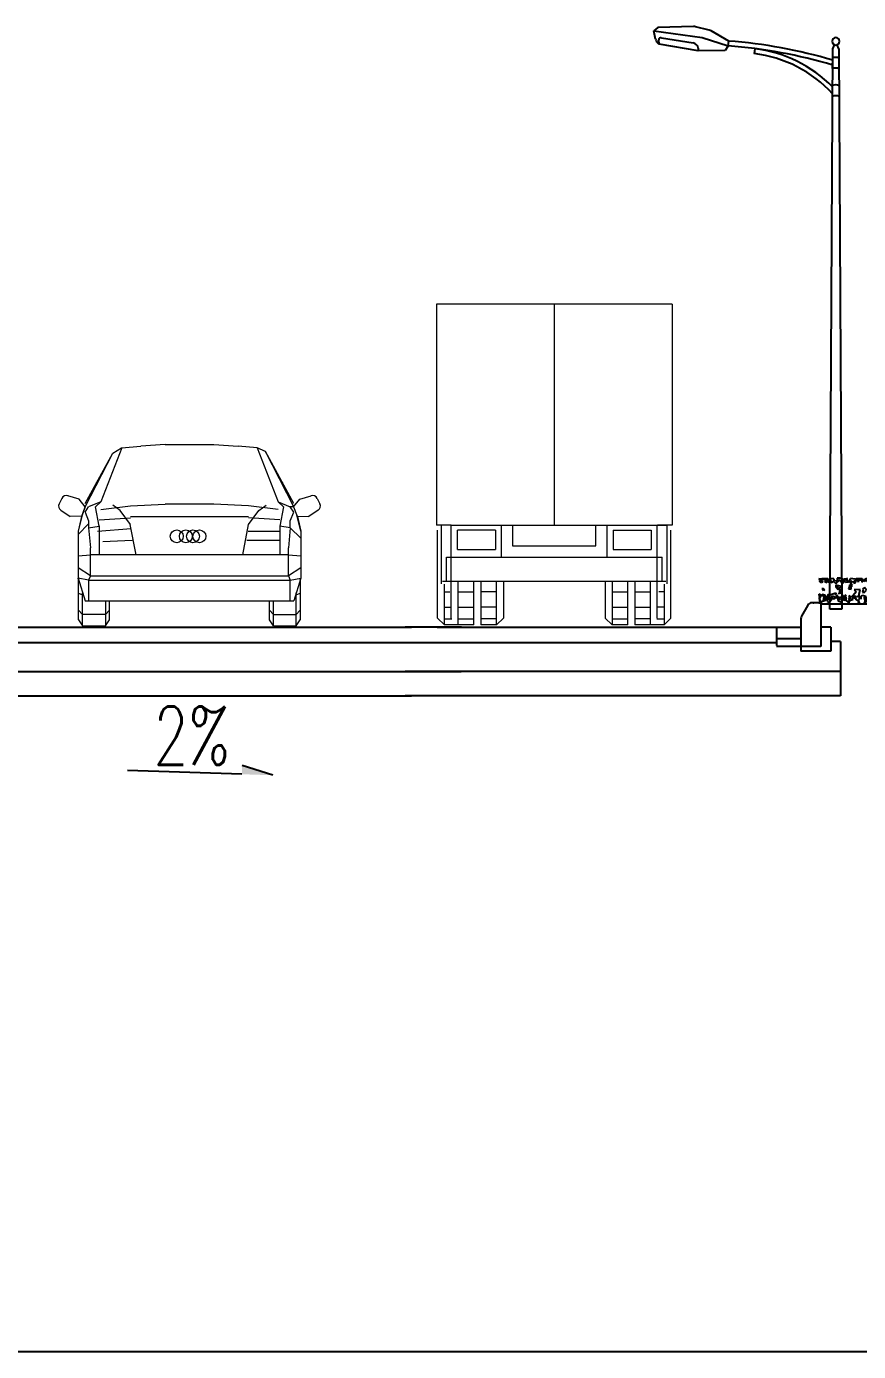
# Model space of a CAD drawing. Extents: x 941299 to 942979, y 2579300 to 2579597.
# Drawn here: x 942389.2 to 942432.1, y 2579463.1 to 2579531.5 of the extents above; entities that cross this region are included whole.
import ezdxf

# ---------------------------------------------------------------- set-up
doc = ezdxf.new("R2010")
doc.units = 0
doc.layers.get('0').update_dxf_attribs({"linetype": 'CONTINUOUS'})
for name, color, linetype in [('fz', 7, 'CONTINUOUS'), ('尺寸标注', 2, 'CONTINUOUS'), ('文字', 7, 'CONTINUOUS'), ('灯杆', 4, 'CONTINUOUS')]:
    doc.layers.add(name, color=color, linetype=linetype)
doc.layers.add('车人', color=7, linetype='CONTINUOUS', lineweight=9)
doc.styles.get("Standard").update_dxf_attribs({"font": 'simplex1.shx', "width": 0.7, "bigfont": 'hztxt.shx'})

# ---------------------------------------------------------------- blocks, each defined once
blk = doc.blocks.new('carb')
at = {"layer": '车人', "color": 143}
for p, q in [((-1.517, 4.136), (-1.517, 1.286)), ((1.518, 4.136), (-1.517, 4.136)), ((1.518, 4.136), (1.518, 1.286)), ((-1.328, 1.286), (-1.517, 1.286)), ((-1.504, 0.087), (-1.504, 1.22)), ((-1.454, 0.528), (-1.454, 1.286)), ((-1.33, 0.087), (-1.33, 1.286)), ((-0.758, 1.223), (-1.248, 1.223)), ((-1.248, 0.971), (-1.248, 1.223)), ((-0.758, 1.223), (-0.758, 0.971)), ((-0.68, 0.875), (-0.68, 1.286)), ((-0.537, 1.286), (-0.537, 1.018)), ((0.537, 1.018), (0.537, 1.286)), ((0.68, 0.875), (0.68, 1.286)), ((0.759, 1.223), (0.759, 0.971)), ((0.759, 1.223), (1.249, 1.223)), ((1.249, 1.223), (1.249, 0.971)), ((1.328, 0.087), (1.328, 1.286)), ((1.518, 1.286), (1.329, 1.286)), ((1.455, 0.528), (1.455, 1.286)), ((1.504, 0.087), (1.504, 1.22)), ((-1.391, 0.875), (1.391, 0.875)), ((-1.391, 0.559), (-1.391, 0.875)), ((-1.331, 0.875), (-1.329, 0.878)), ((-1.248, 0.971), (-0.758, 0.971)), ((-0.537, 1.018), (0.537, 1.018)), ((0.759, 0.971), (1.249, 0.971)), ((1.33, 0.878), (1.332, 0.875)), ((1.391, 0.559), (1.391, 0.875)), ((1.44, 0.559), (-1.44, 0.559)), ((-1.415, 0), (-1.415, 0.527)), ((-1.241, 0), (-1.241, 0.559)), ((-1.039, 0), (-1.039, 0.559)), ((-0.947, 0.559), (-0.947, 0)), ((-0.745, 0), (-0.745, 0.559)), ((-0.656, 0.559), (-0.656, 0.087)), ((0.656, 0.559), (0.656, 0.087)), ((0.745, 0.559), (0.745, 0)), ((0.947, 0), (0.947, 0.559)), ((1.039, 0.559), (1.039, 0)), ((1.241, 0), (1.241, 0.559)), ((1.415, 0.527), (1.415, 0)), ((-1.415, 0.427), (-1.346, 0.427)), ((-1.241, 0.427), (-1.039, 0.427)), ((-0.745, 0.427), (-0.947, 0.427)), ((0.745, 0.427), (0.947, 0.427)), ((1.039, 0.427), (1.241, 0.427)), ((1.415, 0.427), (1.347, 0.427)), ((-1.415, 0.227), (-1.33, 0.227)), ((-1.241, 0.227), (-1.039, 0.227)), ((-0.745, 0.227), (-0.947, 0.227)), ((0.745, 0.227), (0.947, 0.227)), ((1.039, 0.227), (1.241, 0.227)), ((1.415, 0.227), (1.33, 0.227)), ((-1.504, 0.087), (-1.415, 0)), ((-1.415, 0.079), (-1.32, 0.079)), ((-1.039, 0), (-1.415, 0)), ((-1.241, 0.079), (-1.039, 0.079)), ((-0.745, 0.079), (-0.947, 0.079)), ((-0.745, 0), (-0.947, 0)), ((-0.656, 0.087), (-0.745, 0)), ((0.656, 0.087), (0.745, 0)), ((0.745, 0.079), (0.947, 0.079)), ((0.947, 0), (0.745, 0)), ((1.241, 0.079), (1.039, 0.079)), ((1.415, 0), (1.039, 0)), ((1.321, 0.079), (1.415, 0.079)), ((1.504, 0.087), (1.415, 0))]:
    blk.add_line(p, q, dxfattribs=at)
at = {"layer": '车人', "color": 143, "linetype": 'Continuous'}
for p, q in [((0, 4.136), (0, 1.286)), ((-1.33, 1.286), (1.455, 1.286))]:
    blk.add_line(p, q, dxfattribs=at)
blk = doc.blocks.new('高路灯')
at = {"layer": '灯杆'}
for p, q in [((5.525, 29.312), (6.421, 29.832)), ((6.897, 29.493), (5.544, 29.065)), ((6.526, 29.875), (7.238, 30.049)), ((9.379, 29.843), (6.897, 29.493)), ((7.342, 30.06), (9.171, 30.015)), ((8.998, 29.477), (7.362, 29.215)), ((9.171, 30.015), (9.379, 29.843)), ((9.292, 29.403), (9.379, 29.843)), ((-0.152, 28.91), (-0.314, 0)), ((-0.152, 28.91), (-0.062, 29.115)), ((0.152, 28.91), (0.062, 29.115)), ((0.314, 0), (0.152, 28.91)), ((4.177, 28.911), (4.207, 28.665)), ((5.525, 29.312), (5.525, 29.312)), ((5.544, 29.065), (5.525, 29.312)), ((5.544, 29.065), (5.715, 28.825)), ((5.715, 28.825), (7.103, 28.8)), ((7.091, 28.941), (7.103, 28.8)), ((7.103, 28.8), (9.117, 29.144)), ((9.117, 29.144), (9.134, 29.371)), ((9.117, 29.144), (9.146, 29.167)), ((-0.161, 28.451), (-0.163, 27.895)), ((0.163, 27.902), (0.161, 28.457)), ((-0.167, 27.026), (-0.17, 26.469)), ((0.17, 26.475), (0.167, 27.032)), ((-0.314, 0), (0.314, 0))]:
    blk.add_line(p, q, dxfattribs=at)
blk.add_ellipse((0, 29.297), major_axis=(0.136, 0.136), ratio=1, dxfattribs=at)
at = {"layer": '灯杆', "extrusion": (0, 0, -1)}
for centre, major_axis, start_param, end_param in [((6.62, 29.489), (0.28, 0.28), -1.311687, -1.025083), ((7.332, 29.663), (-0.28, 0.28), 0.545714, 0.809948), ((9.025, 29.371), (-0.0772, 0.0772), 0.543089, 2.354978), ((8.903, 29.48), (-0.28, 0.28), 2.550965, 3.265752), ((7.496, 3.515), (-25.871, 0), 1.283128, 1.494536), ((7.496, 3.515), (-25.624, 0), 1.280313, 1.494536), ((4.989, 22.184), (-4.791, 4.791), 6.27584, 6.948597), ((7.414, 28.893), (-0.231, 0.231), 5.64658, 6.908794), ((4.989, 22.184), (-4.616, 4.616), 6.236899, 6.948597)]:
    blk.add_ellipse(centre, major_axis=major_axis, ratio=1, start_param=start_param, end_param=end_param, dxfattribs=at)
at = {"layer": '灯杆'}
for centre, major_axis, start_param, end_param in [((0.008, 28.044), (-0.312, 0.312), -1.139078, -0.393376), ((0.008, 27.489), (-0.312, 0.312), -1.145315, -0.387039), ((0.007, 26.62), (0.312, 0.312), 0.414294, 1.192289), ((0.007, 26.065), (-0.312, 0.312), -1.162784, -0.372127)]:
    blk.add_ellipse(centre, major_axis=major_axis, ratio=1, start_param=start_param, end_param=end_param, dxfattribs=at)
blk = doc.blocks.new('car')
at = {"layer": '车人', "color": 143}
for p, q in [((-1.345, 1.576), (-0.987, 2.226)), ((-1.344, 1.533), (-0.987, 2.226)), ((-0.874, 2.294), (-1.144, 1.598)), ((-0.987, 2.226), (-0.875, 2.294)), ((-0.875, 2.294), (-0.628, 2.316)), ((-0.314, 2.338), (-0.628, 2.316)), ((-0.314, 2.338), (0.314, 2.338)), ((0.314, 2.338), (0.628, 2.316)), ((0.874, 2.294), (0.628, 2.316)), ((0.982, 2.248), (0.874, 2.294)), ((0.874, 2.294), (1.144, 1.598)), ((0.987, 2.226), (0.982, 2.248)), ((1.344, 1.533), (0.982, 2.248)), ((1.345, 1.576), (0.982, 2.248)), ((-1.201, 1.848), (-1.204, 1.843)), ((1.201, 1.848), (1.204, 1.843)), ((-1.646, 1.641), (-1.68, 1.572)), ((-1.421, 1.63), (-1.567, 1.675)), ((-1.343, 1.531), (-1.421, 1.63)), ((-1.144, 1.598), (-1.3, 1.531)), ((-1.211, 1.531), (-1.144, 1.598)), ((-1.144, 1.499), (-0.762, 1.544)), ((-0.894, 1.486), (-0.987, 1.553)), ((-0.762, 1.544), (-0.314, 1.566)), ((0.314, 1.566), (-0.314, 1.566)), ((0.762, 1.544), (0.314, 1.566)), ((1.144, 1.499), (0.762, 1.544)), ((0.894, 1.486), (0.987, 1.553)), ((1.211, 1.531), (1.144, 1.598)), ((1.144, 1.598), (1.3, 1.531)), ((1.343, 1.531), (1.421, 1.63)), ((1.421, 1.63), (1.567, 1.675)), ((1.646, 1.641), (1.68, 1.572)), ((-1.659, 1.488), (-1.54, 1.406)), ((-1.387, 1.411), (-1.54, 1.406)), ((-1.383, 1.424), (-1.435, 1.217)), ((-1.392, 1.41), (-1.435, 1.217)), ((-1.388, 1.411), (-1.343, 1.531)), ((-1.343, 1.531), (-1.387, 1.411)), ((-1.346, 1.463), (-1.3, 1.531)), ((-1.346, 1.463), (-1.3, 1.352)), ((-1.166, 1.284), (-1.211, 1.531)), ((-1.166, 1.367), (-0.762, 1.389)), ((-0.762, 1.306), (-0.894, 1.486)), ((-0.762, 1.406), (0.762, 1.406)), ((0.762, 1.306), (0.894, 1.486)), ((1.166, 1.367), (0.762, 1.389)), ((1.211, 1.531), (1.166, 1.284)), ((1.345, 1.463), (1.3, 1.531)), ((1.343, 1.531), (1.3, 1.531)), ((1.3, 1.352), (1.345, 1.463)), ((1.343, 1.531), (1.387, 1.411)), ((1.435, 1.217), (1.383, 1.424)), ((1.387, 1.411), (1.54, 1.406)), ((1.392, 1.41), (1.435, 1.217)), ((1.659, 1.488), (1.54, 1.406)), ((-1.3, 1.312), (-1.435, 1.177)), ((-1.435, 1.217), (-1.435, 0.612)), ((-1.3, 1.352), (-1.3, 1.262)), ((-1.3, 1.262), (-1.166, 1.284)), ((-1.3, 1.262), (-1.278, 1.003)), ((-1.166, 1.286), (-1.166, 0.912)), ((-0.687, 0.912), (-0.763, 1.306)), ((0.686, 0.912), (0.762, 1.306)), ((1.166, 1.286), (1.166, 0.912)), ((1.3, 1.262), (1.166, 1.284)), ((1.3, 1.262), (1.278, 1.003)), ((1.3, 1.262), (1.3, 1.352)), ((1.3, 1.262), (1.435, 1.127)), ((1.435, 1.217), (1.435, 0.612)), ((-1.435, 0.902), (-1.278, 0.912)), ((-1.278, 0.645), (-1.278, 1.003)), ((1.278, 0.912), (-1.278, 0.912)), ((1.278, 0.645), (1.278, 1.003)), ((1.278, 0.912), (1.435, 0.902)), ((-1.278, 0.645), (-1.435, 0.745)), ((1.435, 0.745), (1.278, 0.645)), ((-1.3, 0.589), (-1.435, 0.612)), ((-1.435, 0.612), (-1.428, 0.587)), ((-1.429, 0.587), (-1.435, 0.612)), ((-1.435, 0.612), (-1.346, 0.32)), ((-1.429, 0.074), (-1.429, 0.59)), ((-1.278, 0.645), (-1.3, 0.589)), ((-1.3, 0.589), (-1.3, 0.32)), ((-1.3, 0.589), (1.3, 0.589)), ((-1.278, 0.645), (1.278, 0.645)), ((1.278, 0.645), (1.3, 0.589)), ((1.3, 0.589), (1.435, 0.612)), ((1.3, 0.32), (1.3, 0.589)), ((1.435, 0.612), (1.345, 0.32)), ((1.435, 0.612), (1.428, 0.587)), ((1.428, 0.59), (1.428, 0.074)), ((1.429, 0.587), (1.435, 0.612)), ((-1.429, 0.419), (-1.378, 0.398)), ((-1.378, 0), (-1.378, 0.424)), ((-1.369, 0.398), (-1.378, 0.398)), ((1.377, 0.398), (1.369, 0.398)), ((1.377, 0), (1.377, 0.424)), ((1.377, 0.398), (1.428, 0.419)), ((-1.429, 0.2), (-1.378, 0.146)), ((-1.346, 0.32), (1.345, 0.32)), ((-1.083, 0.32), (-1.083, 0)), ((-1.032, 0.2), (-1.083, 0.146)), ((-1.032, 0.074), (-1.032, 0.32)), ((1.031, 0.074), (1.031, 0.32)), ((1.031, 0.2), (1.083, 0.146)), ((1.083, 0), (1.083, 0.32)), ((1.428, 0.2), (1.377, 0.146)), ((-1.429, 0.074), (-1.378, 0)), ((-1.083, 0.146), (-1.378, 0.146)), ((-1.378, 0), (-1.083, 0)), ((-1.083, 0), (-1.032, 0.074)), ((1.083, 0), (1.031, 0.074)), ((1.083, 0.146), (1.377, 0.146)), ((1.083, 0), (1.377, 0)), ((1.377, 0), (1.428, 0.074))]:
    blk.add_line(p, q, dxfattribs=at)
at = {"layer": '车人', "color": 143, "linetype": 'Continuous'}
for p, q in [((-1.185, 1.219), (-0.753, 1.252)), ((0.758, 1.219), (1.173, 1.219)), ((-1.118, 1.086), (-0.737, 1.103)), ((0.741, 1.103), (1.156, 1.103))]:
    blk.add_line(p, q, dxfattribs=at)
at = {"layer": '车人', "color": 143}
for centre in [(-0.164, 1.153), (-0.047, 1.153), (0.045, 1.153), (0.128, 1.153)]:
    blk.add_circle(centre, 0.0833, dxfattribs=at)
for centre, start, end in [((-1.621, 1.543), 153.6733, 235.4221), ((-1.586, 1.612), 72.6944, 153.6733), ((1.586, 1.612), 26.3267, 107.3056), ((1.621, 1.543), 304.5779, 26.3267)]:
    blk.add_arc(centre, 0.0667, start, end, dxfattribs=at)
blk = doc.blocks.new('LIM43')
at = {"color": 98}
for p, q in [((942284.411, 2579500.672), (942284.541, 2579500.766)), ((942284.745, 2579500.507), (942284.458, 2579500.559)), ((942284.458, 2579500.559), (942284.485, 2579500.239)), ((942284.485, 2579500.239), (942284.679, 2579500.316)), ((942284.679, 2579500.316), (942284.504, 2579500.43)), ((942284.541, 2579500.766), (942284.604, 2579500.685)), ((942284.604, 2579500.685), (942284.605, 2579500.765)), ((942284.605, 2579500.765), (942284.941, 2579500.76)), ((942284.66, 2579500.109), (942284.758, 2579500.267)), ((942284.763, 2579500.635), (942284.745, 2579500.507)), ((942284.758, 2579500.267), (942284.819, 2579500.058)), ((942284.765, 2579500.779), (942284.763, 2579500.635)), ((942285.019, 2579500.631), (942284.765, 2579500.779)), ((942284.941, 2579500.76), (942284.954, 2579500.584)), ((942284.954, 2579500.584), (942285.291, 2579500.612)), ((942285.069, 2579500.759), (942285.019, 2579500.631)), ((942285.181, 2579500.773), (942285.069, 2579500.759)), ((942285.261, 2579500.772), (942285.181, 2579500.773)), ((942285.291, 2579500.612), (942285.261, 2579500.772)), ((942285.339, 2579500.643), (942285.34, 2579500.739)), ((942285.34, 2579500.739), (942285.613, 2579500.783)), ((942285.484, 2579500.673), (942285.389, 2579500.786)), ((942285.544, 2579500.384), (942285.462, 2579500.226)), ((942285.462, 2579500.226), (942285.541, 2579500.192)), ((942285.611, 2579500.591), (942285.484, 2579500.673)), ((942285.575, 2579500.336), (942285.527, 2579500.369)), ((942285.541, 2579500.192), (942285.671, 2579500.303)), ((942285.671, 2579500.303), (942285.575, 2579500.336)), ((942285.613, 2579500.751), (942285.611, 2579500.591)), ((942285.613, 2579500.783), (942285.772, 2579500.701)), ((942285.885, 2579500.779), (942285.613, 2579500.751)), ((942285.772, 2579500.701), (942285.916, 2579500.699)), ((942286.029, 2579500.777), (942285.883, 2579500.604)), ((942285.883, 2579500.604), (942286.008, 2579500.41)), ((942285.916, 2579500.699), (942285.885, 2579500.779)), ((942285.979, 2579500.65), (942286.125, 2579500.744)), ((942286.008, 2579500.41), (942286.058, 2579500.569)), ((942286.202, 2579500.567), (942286.029, 2579500.777)), ((942286.197, 2579500.199), (942286.118, 2579500.249)), ((942286.125, 2579500.744), (942286.331, 2579500.613)), ((942286.215, 2579500.311), (942286.197, 2579500.199)), ((942286.269, 2579500.726), (942286.202, 2579500.567)), ((942286.327, 2579500.326), (942286.215, 2579500.311)), ((942286.557, 2579500.754), (942286.269, 2579500.726)), ((942286.331, 2579500.613), (942286.397, 2579500.756)), ((942286.397, 2579500.756), (942286.7, 2579500.688)), ((942286.571, 2579500.578), (942286.557, 2579500.754)), ((942286.7, 2579500.688), (942286.571, 2579500.578)), ((942286.746, 2579500.56), (942286.844, 2579500.67)), ((942286.813, 2579500.783), (942286.749, 2579500.736)), ((942286.94, 2579500.701), (942286.813, 2579500.783)), ((942286.837, 2579500.159), (942286.935, 2579500.301)), ((942286.844, 2579500.67), (942286.923, 2579500.605)), ((942286.923, 2579500.605), (942287.036, 2579500.668)), ((942286.935, 2579500.301), (942287.046, 2579500.22)), ((942287.067, 2579500.571), (942286.94, 2579500.701)), ((942287.046, 2579500.22), (942286.997, 2579500.173)), ((942287.036, 2579500.668), (942287.483, 2579500.63)), ((942287.373, 2579500.759), (942287.053, 2579500.763)), ((942287.053, 2579500.763), (942287.067, 2579500.571)), ((942287.242, 2579500.553), (942287.277, 2579500.712)), ((942287.277, 2579500.712), (942287.661, 2579500.755)), ((942287.402, 2579500.535), (942287.373, 2579500.759)), ((942287.482, 2579500.518), (942287.402, 2579500.535)), ((942287.483, 2579500.63), (942287.482, 2579500.518)), ((942287.56, 2579500.405), (942287.657, 2579500.451)), ((942287.624, 2579500.34), (942287.56, 2579500.405)), ((942287.674, 2579500.547), (942287.564, 2579500.644)), ((942287.564, 2579500.644), (942287.766, 2579500.226)), ((942287.622, 2579500.212), (942287.624, 2579500.34)), ((942287.766, 2579500.226), (942287.622, 2579500.212)), ((942287.657, 2579500.451), (942287.736, 2579500.386)), ((942287.661, 2579500.755), (942287.755, 2579500.578)), ((942287.836, 2579500.657), (942287.674, 2579500.547)), ((942287.736, 2579500.386), (942287.688, 2579500.339)), ((942287.755, 2579500.578), (942287.915, 2579500.56)), ((942287.821, 2579500.769), (942288.075, 2579500.606)), ((942287.885, 2579500.752), (942287.836, 2579500.657)), ((942287.981, 2579500.751), (942287.885, 2579500.752)), ((942287.915, 2579500.56), (942287.98, 2579500.639)), ((942287.934, 2579499.648), (942288.263, 2579500.267)), ((942287.98, 2579500.639), (942287.981, 2579500.751)), ((942287.995, 2579500.559), (942288.045, 2579500.766)), ((942288.122, 2579500.541), (942287.995, 2579500.559)), ((942288.075, 2579500.606), (942288.093, 2579500.733)), ((942288.263, 2579500.267), (942288.084, 2579500.11)), ((942288.093, 2579500.733), (942288.206, 2579500.78)), ((942288.104, 2579500.349), (942288.409, 2579500.425)), ((942288.263, 2579500.267), (942288.104, 2579500.349)), ((942288.189, 2579500.7), (942288.122, 2579500.541)), ((942288.331, 2579500.602), (942288.189, 2579500.7)), ((942288.206, 2579500.78), (942288.35, 2579500.778)), ((942288.342, 2579500.218), (942288.263, 2579500.267)), ((942288.328, 2579500.346), (942288.342, 2579500.218)), ((942288.407, 2579500.297), (942288.328, 2579500.346)), ((942288.41, 2579500.505), (942288.331, 2579500.602)), ((942288.35, 2579500.778), (942288.332, 2579500.666)), ((942288.332, 2579500.666), (942288.476, 2579500.632)), ((942288.409, 2579500.425), (942288.407, 2579500.297)), ((942288.572, 2579500.647), (942288.41, 2579500.505)), ((942288.476, 2579500.632), (942288.525, 2579500.743)), ((942288.525, 2579500.743), (942288.717, 2579500.757)), ((942288.602, 2579500.534), (942288.572, 2579500.647)), ((942288.717, 2579500.693), (942288.602, 2579500.534)), ((942288.717, 2579500.757), (942288.684, 2579500.661)), ((942288.684, 2579500.661), (942288.763, 2579500.548)), ((942288.909, 2579500.69), (942288.717, 2579500.693)), ((942288.763, 2579500.548), (942288.843, 2579500.595)), ((942288.78, 2579500.676), (942288.861, 2579500.755)), ((942288.843, 2579500.595), (942288.78, 2579500.676)), ((942288.859, 2579500.547), (942288.909, 2579500.69)), ((942288.987, 2579500.593), (942288.859, 2579500.547)), ((942288.861, 2579500.755), (942288.957, 2579500.753)), ((942289.293, 2579500.749), (942288.941, 2579500.738)), ((942288.941, 2579500.738), (942288.987, 2579500.593)), ((942288.957, 2579500.753), (942289.133, 2579500.751)), ((942289.062, 2579500.224), (942288.998, 2579500.177)), ((942289.078, 2579500.176), (942289.079, 2579500.272)), ((942289.133, 2579500.751), (942289.1, 2579500.639)), ((942289.1, 2579500.639), (942289.131, 2579500.543)), ((942289.101, 2579500.703), (942289.293, 2579500.749)), ((942289.26, 2579500.653), (942289.101, 2579500.703)), ((942289.131, 2579500.543), (942289.227, 2579500.59)), ((942289.227, 2579500.59), (942289.26, 2579500.653)), ((942284.368, 2579499.825), (942284.367, 2579499.761)), ((942284.367, 2579499.761), (942284.511, 2579499.791)), ((942284.464, 2579499.839), (942284.368, 2579499.825)), ((942284.465, 2579499.919), (942284.464, 2579499.839)), ((942284.528, 2579499.839), (942284.465, 2579499.919)), ((942284.511, 2579499.791), (942284.608, 2579499.853)), ((942284.608, 2579499.853), (942284.528, 2579499.839)), ((942284.559, 2579499.742), (942284.544, 2579499.822)), ((942284.544, 2579499.822), (942284.621, 2579499.645)), ((942284.605, 2579499.63), (942284.559, 2579499.742)), ((942284.604, 2579499.518), (942284.605, 2579499.63)), ((942284.625, 2579499.885), (942284.608, 2579499.853)), ((942284.608, 2579499.853), (942284.656, 2579499.821)), ((942284.621, 2579499.645), (942284.635, 2579499.501)), ((942284.753, 2579499.915), (942284.625, 2579499.885)), ((942284.635, 2579499.501), (942284.685, 2579499.629)), ((942284.656, 2579499.821), (942284.817, 2579499.883)), ((942284.685, 2579499.629), (942284.783, 2579499.755)), ((942284.72, 2579499.852), (942284.753, 2579499.915)), ((942284.783, 2579499.755), (942284.72, 2579499.852)), ((942284.817, 2579499.883), (942284.864, 2579499.818)), ((942284.819, 2579500.058), (942284.98, 2579500.12)), ((942284.864, 2579499.818), (942284.975, 2579499.737)), ((942284.943, 2579499.785), (942284.946, 2579499.977)), ((942285.104, 2579499.815), (942284.943, 2579499.785)), ((942284.946, 2579499.977), (942285.091, 2579500.071)), ((942284.975, 2579499.737), (942285.056, 2579499.847)), ((942285.213, 2579499.637), (942285.023, 2579499.752)), ((942285.056, 2579499.847), (942285.104, 2579499.815)), ((942285.091, 2579500.071), (942285.073, 2579499.895)), ((942285.073, 2579499.895), (942285.106, 2579499.943)), ((942285.106, 2579499.943), (942285.216, 2579499.829)), ((942285.216, 2579499.829), (942285.184, 2579499.83)), ((942285.184, 2579499.83), (942285.231, 2579499.717)), ((942285.231, 2579499.717), (942285.211, 2579499.477)), ((942285.211, 2579499.477), (942285.213, 2579499.589)), ((942285.213, 2579499.589), (942285.342, 2579499.684)), ((942285.276, 2579499.509), (942285.213, 2579499.637)), ((942285.327, 2579499.716), (942285.261, 2579499.589)), ((942285.261, 2579499.589), (942285.276, 2579499.509)), ((942285.362, 2579499.971), (942285.297, 2579499.908)), ((942285.297, 2579499.908), (942285.391, 2579499.779)), ((942285.36, 2579499.843), (942285.327, 2579499.716)), ((942285.342, 2579499.684), (942285.36, 2579499.843)), ((942285.344, 2579499.827), (942285.535, 2579499.777)), ((942285.504, 2579499.841), (942285.362, 2579499.971)), ((942285.391, 2579499.779), (942285.631, 2579499.728)), ((942285.538, 2579499.937), (942285.504, 2579499.841)), ((942285.535, 2579499.777), (942285.633, 2579499.871)), ((942285.679, 2579499.727), (942285.538, 2579499.937)), ((942285.631, 2579499.728), (942285.709, 2579499.615)), ((942285.633, 2579499.871), (942285.743, 2579499.774)), ((942285.743, 2579499.774), (942285.679, 2579499.727)), ((942285.709, 2579499.615), (942285.723, 2579499.47)), ((942285.723, 2579499.47), (942285.724, 2579499.55)), ((942285.724, 2579499.55), (942285.773, 2579499.614)), ((942285.773, 2579499.614), (942285.951, 2579499.771)), ((942285.839, 2579499.773), (942285.775, 2579499.742)), ((942285.775, 2579499.742), (942286.047, 2579499.706)), ((942285.841, 2579499.885), (942285.839, 2579499.773)), ((942285.951, 2579499.771), (942285.841, 2579499.885)), ((942286.062, 2579499.674), (942285.967, 2579499.755)), ((942285.967, 2579499.755), (942286.093, 2579499.625)), ((942286.047, 2579499.706), (942286.225, 2579499.895)), ((942286.093, 2579499.561), (942286.062, 2579499.674)), ((942286.082, 2579499.993), (942286.065, 2579499.897)), ((942286.065, 2579499.897), (942286.239, 2579499.703)), ((942286.225, 2579499.895), (942286.082, 2579499.993)), ((942286.093, 2579499.625), (942286.092, 2579499.513)), ((942286.14, 2579499.497), (942286.093, 2579499.561)), ((942286.239, 2579499.703), (942286.11, 2579499.673)), ((942286.11, 2579499.673), (942286.125, 2579499.561)), ((942286.125, 2579499.561), (942286.14, 2579499.497)), ((942286.531, 2579500.035), (942286.288, 2579499.799)), ((942286.288, 2579499.799), (942286.479, 2579499.748)), ((942286.514, 2579499.939), (942286.308, 2579500.07)), ((942286.308, 2579500.07), (942286.369, 2579499.909)), ((942286.335, 2579499.734), (942286.514, 2579499.939)), ((942286.431, 2579499.733), (942286.335, 2579499.734)), ((942286.369, 2579499.909), (942286.531, 2579500.035)), ((942286.447, 2579499.716), (942286.4, 2579499.813)), ((942286.526, 2579499.651), (942286.431, 2579499.733)), ((942286.526, 2579499.635), (942286.447, 2579499.716)), ((942286.479, 2579499.748), (942286.705, 2579499.857)), ((942286.604, 2579499.522), (942286.526, 2579499.651)), ((942286.556, 2579499.523), (942286.526, 2579499.635)), ((942286.541, 2579499.603), (942286.607, 2579499.714)), ((942286.588, 2579499.507), (942286.541, 2579499.603)), ((942286.639, 2579499.762), (942286.59, 2579499.682)), ((942286.59, 2579499.682), (942286.604, 2579499.522)), ((942286.607, 2579499.714), (942286.641, 2579499.874)), ((942286.641, 2579499.874), (942286.639, 2579499.762)), ((942286.705, 2579499.857), (942286.703, 2579499.761)), ((942286.703, 2579499.761), (942286.751, 2579499.728)), ((942286.781, 2579499.616), (942286.738, 2579499.92)), ((942286.751, 2579499.728), (942286.863, 2579499.727)), ((942286.877, 2579499.551), (942286.781, 2579499.616)), ((942286.831, 2579499.711), (942286.865, 2579499.839)), ((942286.878, 2579499.647), (942286.831, 2579499.711)), ((942286.963, 2579500.029), (942286.837, 2579500.159)), ((942286.863, 2579499.727), (942286.96, 2579499.789)), ((942286.865, 2579499.839), (942287.057, 2579499.884)), ((942286.971, 2579499.469), (942286.877, 2579499.551)), ((942286.975, 2579499.725), (942286.878, 2579499.647)), ((942286.892, 2579499.534), (942286.928, 2579499.774)), ((942286.939, 2579499.47), (942286.892, 2579499.534)), ((942286.928, 2579499.774), (942286.909, 2579499.598)), ((942286.909, 2579499.598), (942286.971, 2579499.469)), ((942286.96, 2579499.789), (942286.975, 2579499.725)), ((942287.044, 2579500.06), (942286.979, 2579500.045)), ((942286.997, 2579500.173), (942287.044, 2579500.06)), ((942287.057, 2579499.884), (942287.152, 2579499.771)), ((942287.119, 2579499.691), (942287.233, 2579499.866)), ((942287.12, 2579499.787), (942287.119, 2579499.691)), ((942287.216, 2579499.818), (942287.12, 2579499.787)), ((942287.152, 2579499.771), (942287.246, 2579499.674)), ((942287.157, 2579500.186), (942287.461, 2579500.182)), ((942287.233, 2579499.866), (942287.157, 2579500.186)), ((942287.213, 2579499.578), (942287.374, 2579499.656)), ((942287.26, 2579499.465), (942287.213, 2579499.578)), ((942287.345, 2579499.848), (942287.216, 2579499.818)), ((942287.246, 2579499.674), (942287.228, 2579499.514)), ((942287.392, 2579499.783), (942287.345, 2579499.848)), ((942287.461, 2579500.182), (942287.364, 2579500.072)), ((942287.364, 2579500.072), (942287.6, 2579499.781)), ((942287.374, 2579499.656), (942287.377, 2579499.832)), ((942287.377, 2579499.832), (942287.489, 2579499.846)), ((942287.487, 2579499.75), (942287.392, 2579499.783)), ((942287.489, 2579499.846), (942287.487, 2579499.75)), ((942287.535, 2579499.686), (942287.52, 2579499.814)), ((942287.726, 2579499.619), (942287.535, 2579499.686)), ((942287.6, 2579499.781), (942287.745, 2579499.875)), ((942287.615, 2579499.748), (942287.759, 2579499.746)), ((942287.663, 2579499.732), (942287.615, 2579499.748)), ((942287.745, 2579499.875), (942287.663, 2579499.732)), ((942287.759, 2579499.746), (942287.71, 2579499.619)), ((942287.71, 2579499.619), (942287.772, 2579499.474)), ((942287.725, 2579499.539), (942287.726, 2579499.619)), ((942287.756, 2579499.459), (942287.725, 2579499.539)), ((942287.757, 2579499.539), (942287.886, 2579499.617)), ((942287.772, 2579499.474), (942287.757, 2579499.539)), ((942287.886, 2579499.617), (942287.888, 2579499.809)), ((942287.888, 2579499.809), (942288.081, 2579499.87)), ((942287.906, 2579499.92), (942287.984, 2579499.775)), ((942288.048, 2579499.758), (942287.906, 2579499.92)), ((942288.047, 2579499.679), (942287.934, 2579499.648)), ((942287.984, 2579499.775), (942288.11, 2579499.662)), ((942288.109, 2579499.534), (942288.047, 2579499.679)), ((942288.159, 2579499.693), (942288.048, 2579499.758)), ((942288.081, 2579499.87), (942288.176, 2579499.757)), ((942288.084, 2579500.11), (942288.132, 2579500.045)), ((942288.11, 2579499.662), (942288.094, 2579499.63)), ((942288.094, 2579499.63), (942288.124, 2579499.486)), ((942288.286, 2579499.627), (942288.109, 2579499.534)), ((942288.124, 2579499.518), (942288.285, 2579499.595)), ((942288.132, 2579500.045), (942288.275, 2579499.979)), ((942288.4, 2579499.786), (942288.159, 2579499.693)), ((942288.164, 2579500.093), (942288.23, 2579500.204)), ((942288.275, 2579499.979), (942288.164, 2579500.093)), ((942288.176, 2579499.757), (942288.288, 2579499.803)), ((942288.23, 2579500.204), (942288.228, 2579500.044)), ((942288.285, 2579499.595), (942288.32, 2579499.803)), ((942288.32, 2579499.803), (942288.286, 2579499.627)), ((942288.288, 2579499.803), (942288.37, 2579499.914)), ((942288.37, 2579499.914), (942288.4, 2579499.802)), ((942288.593, 2579499.863), (942288.4, 2579499.786)), ((942288.4, 2579499.802), (942288.527, 2579499.688)), ((942288.674, 2579499.942), (942288.419, 2579500.025)), ((942288.419, 2579500.025), (942288.434, 2579499.897)), ((942288.527, 2579499.688), (942288.655, 2579499.718)), ((942288.639, 2579499.686), (942288.576, 2579499.799)), ((942288.576, 2579499.799), (942288.702, 2579499.622)), ((942288.655, 2579499.718), (942288.593, 2579499.863)), ((942288.717, 2579499.573), (942288.639, 2579499.686)), ((942288.787, 2579499.956), (942288.674, 2579499.942)), ((942288.7, 2579499.446), (942288.717, 2579499.573)), ((942288.702, 2579499.622), (942288.752, 2579499.765)), ((942288.748, 2579499.509), (942288.845, 2579499.572)), ((942288.752, 2579499.765), (942288.771, 2579499.956)), ((942288.784, 2579499.748), (942288.817, 2579499.844)), ((942288.863, 2579499.667), (942288.784, 2579499.748)), ((942288.849, 2579499.827), (942288.787, 2579499.956)), ((942288.845, 2579499.572), (942288.913, 2579499.843)), ((942288.927, 2579499.667), (942288.849, 2579499.827)), ((942289.006, 2579499.601), (942288.927, 2579499.667)), ((942289.042, 2579499.937), (942288.978, 2579499.922)), ((942288.978, 2579499.922), (942289.007, 2579499.713)), ((942288.998, 2579500.177), (942289.045, 2579500.129)), ((942289.007, 2579499.713), (942289.006, 2579499.601)), ((942289.009, 2579499.825), (942289.299, 2579499.949)), ((942289.054, 2579499.617), (942289.009, 2579499.825)), ((942289.139, 2579499.951), (942289.042, 2579499.937)), ((942289.045, 2579500.129), (942289.078, 2579500.176)), ((942289.245, 2579499.566), (942289.054, 2579499.617)), ((942289.216, 2579499.759), (942289.139, 2579499.951)), ((942289.197, 2579499.551), (942289.148, 2579499.472)), ((942289.164, 2579499.471), (942289.246, 2579499.614)), ((942289.246, 2579499.63), (942289.197, 2579499.551)), ((942289.281, 2579499.838), (942289.216, 2579499.759)), ((942289.244, 2579499.454), (942289.245, 2579499.566)), ((942289.246, 2579499.614), (942289.248, 2579499.758)), ((942289.248, 2579499.758), (942289.246, 2579499.63)), ((942289.299, 2579499.949), (942289.281, 2579499.838)), ((942287.228, 2579499.514), (942287.147, 2579499.451)), ((942287.147, 2579499.451), (942287.26, 2579499.465)), ((942288.124, 2579499.486), (942288.124, 2579499.518)), ((942288.747, 2579499.429), (942288.748, 2579499.509)), ((942289.148, 2579499.472), (942289.244, 2579499.454))]:
    blk.add_line(p, q, dxfattribs=at)

msp = doc.modelspace()

# ---------------------------------------------------------------- linework, layer by layer
for p, q in [((942429.52055, 2579501.62054), (942429.19928, 2579501.05454)), ((942430.18947, 2579501.74714), (942429.73797, 2579501.74714)), ((942430.18947, 2579501.74714), (942430.18947, 2579499.49714)), ((942430.18947, 2579501.70172), (942449.1667, 2579501.70172)), ((942429.1667, 2579500.93113), (942429.1667, 2579499.24714)), ((942370.4167, 2579500.49714), (942409.08547, 2579500.49714)), ((942410.4167, 2579500.49714), (942408.75593, 2579500.49714)), ((942411.6667, 2579500.49714), (942410.4167, 2579500.49714)), ((942410.4167, 2579500.49714), (942429.1667, 2579500.49714)), ((942427.9167, 2579500.49714), (942427.9167, 2579500.29714)), ((942427.9167, 2579500.49714), (942427.9167, 2579499.89714)), ((942427.9167, 2579500.29714), (942427.9167, 2579500.09714)), ((942429.1667, 2579500.49714), (942429.1667, 2579499.24714)), ((942430.7085, 2579500.49714), (942430.18947, 2579500.49714)), ((942430.7085, 2579500.49714), (942430.18947, 2579500.49714)), ((942430.7085, 2579500.49714), (942430.7085, 2579499.24714)), ((942370.4167, 2579499.69714), (942427.9167, 2579499.69714)), ((942427.9167, 2579500.09714), (942427.9167, 2579499.54714)), ((942429.1667, 2579499.89714), (942427.9167, 2579499.89714)), ((942431.2085, 2579499.74714), (942430.7085, 2579499.74714)), ((942431.2085, 2579499.74714), (942431.2085, 2579498.19714)), ((942431.2085, 2579499.74714), (942431.2085, 2579498.19714)), ((942429.1667, 2579499.49714), (942427.9167, 2579499.49714)), ((942429.1628, 2579499.46738), (942429.1628, 2579499.46738)), ((942430.18947, 2579499.49714), (942429.1667, 2579499.49714)), ((942430.7085, 2579499.24714), (942429.1667, 2579499.24714)), ((942368.41556, 2579498.19714), (942409.08702, 2579498.19714)), ((942370.4167, 2579498.19714), (942411.64488, 2579498.19714)), ((942413.7085, 2579498.19714), (942408.75593, 2579498.19714)), ((942431.2085, 2579498.19714), (942408.75593, 2579498.19714)), ((942408.75593, 2579498.19714), (942408.75593, 2579498.19714)), ((942409.85099, 2579498.19714), (942409.08702, 2579498.19714)), ((942431.2085, 2579498.19714), (942431.2085, 2579496.94714)), ((942368.41556, 2579496.94714), (942409.08702, 2579496.94714)), ((942431.2085, 2579496.94714), (942408.75593, 2579496.94714))]:
    msp.add_line(p, q)
at = {"linetype": 'Continuous'}
for p, q in [((942411.6667, 2579500.49714), (942411.6667, 2579500.49714)), ((942429.1667, 2579499.39714), (942429.1667, 2579499.39714))]:
    msp.add_line(p, q, dxfattribs=at)
for centre, start, end in [((942429.73797, 2579501.49714), 90, 150.420038), ((942429.4167, 2579500.93113), 150.420038, 180)]:
    msp.add_arc(centre, 0.25, start, end)
msp.add_point((942429.81338, 2579501.74714))
at = {"layer": 'fz', "color": 2}
msp.add_line((942210.4167, 2579463.13137), (942510.4167, 2579463.13137), dxfattribs=at)
at = {"layer": '文字', "ltscale": 10}
for p, q in [((942400.34366, 2579492.9042), (942394.43572, 2579493.09678)), ((942401.94473, 2579492.85201), (942400.35118, 2579493.34739))]:
    msp.add_line(p, q, dxfattribs=at)
msp.add_solid([(942401.94473, 2579492.85201), (942400.35118, 2579493.34739), (942400.34366, 2579492.9042)], dxfattribs=at)

# ---------------------------------------------------------------- block references
at = {"xscale": 4, "yscale": 4, "zscale": 4}
msp.add_blockref('car', (942397.63834, 2579500.56563), dxfattribs=at)
at = {"layer": 'fz', "xscale": -1}
msp.add_blockref('LIM43', (1884719.38535, 2.23873), dxfattribs=at)
at = {"layer": '尺寸标注', "xscale": -1}
msp.add_blockref('高路灯', (942430.9708, 2579501.4103), dxfattribs=at)
at = {"layer": '车人', "xscale": 4, "yscale": 4, "zscale": 4}
msp.add_blockref('carb', (942416.45122, 2579500.60608), dxfattribs=at)

# ---------------------------------------------------------------- texts
at = {"layer": '文字', "width": 0.7}
msp.add_text('2%', height=3, dxfattribs=at).set_placement((942395.77846, 2579493.3954))

doc.saveas('drawing.dxf')
